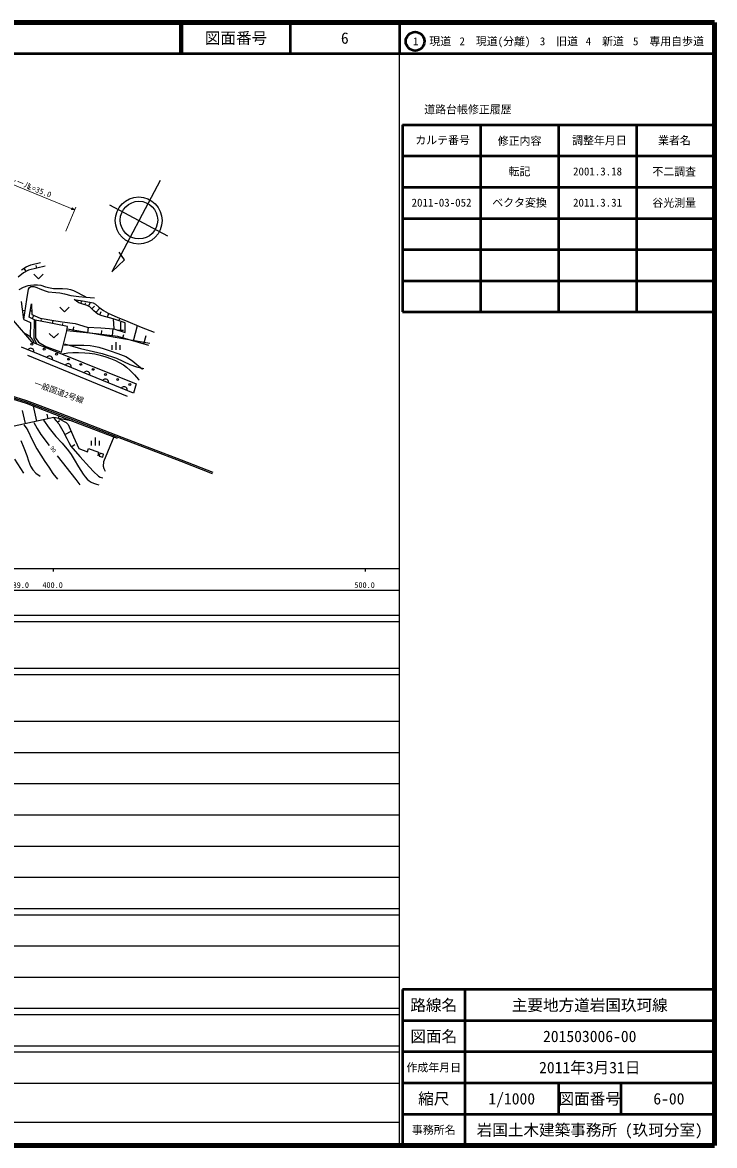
# Model space of a CAD drawing. Units: millimetres, scale not verified. Extents: x 40000 to 680000, y 20000 to 380000.
# Drawn here: x 458179 to 680000, y 20000 to 380000 of the extents above; entities that cross this region are included whole.
import ezdxf
from ezdxf.enums import TextEntityAlignment as Align

# ---------------------------------------------------------------- set-up
doc = ezdxf.new("R2010")
doc.units = ezdxf.units.MM
doc.header["$LTSCALE"] = 1000
for name, color, linetype, lineweight in [('S-BGD', 7, 'Continuous', 25), ('S-BMK-SRVR', 3, 'Continuous', 25), ('S-STR-HTXT', 7, 'Continuous', 13), ('S-TTL', 2, 'Continuous', 140), ('S-TTL-BAND', 7, 'Continuous', 25), ('S-TTL-FRAM', 2, 'Continuous', 50), ('S-TTL-LINE', 7, 'Continuous', 50)]:
    doc.layers.add(name, color=color, linetype=linetype, lineweight=lineweight)
doc.layers.add('S-BMK-HTXT', color=7, linetype='Continuous')
doc.layers.add('S-TTL-TXT', color=7, linetype='Continuous')
doc.styles.add('ＭＳ ゴシック', font='')
doc.styles.get('ＭＳ ゴシック').set_extended_font_data('MS Gothic')

msp = doc.modelspace()

# ---------------------------------------------------------------- linework, layer by layer
at = {"layer": 'S-BGD'}
for p, q in [((460864, 302354), (463918, 303072)), ((458563, 299759), (456778, 298362)), ((457889, 300717), (459396, 301715)), ((460070, 300597), (458563, 299759)), ((459317, 300178), (458719, 301267)), ((459396, 301715), (460864, 302354)), ((465425, 301835), (460070, 300597)), ((461840, 299275), (463340, 297825)), ((462748, 301216), (462542, 302116)), ((463340, 297825), (464840, 299275)), ((458562, 295108), (459983, 295667)), ((459983, 295667), (460782, 295843)), ((460475, 295090), (460912, 295330)), ((460782, 295843), (461777, 295929)), ((460912, 295330), (461864, 295410)), ((461777, 295929), (462969, 295925)), ((461864, 295410), (462776, 295090)), ((462969, 295925), (464073, 295808)), ((464073, 295808), (465590, 295289)), ((465590, 295289), (467062, 294908)), ((457122, 294407), (458562, 295108)), ((459603, 291178), (460158, 294491)), ((460158, 294491), (460475, 295090)), ((462776, 295090), (463768, 294611)), ((463768, 294611), (465434, 293933)), ((465434, 293933), (466386, 293693)), ((466386, 293693), (468885, 293414)), ((467062, 294908), (468162, 294774)), ((468162, 294774), (469432, 294731)), ((468885, 293414), (470154, 293334)), ((469432, 294731), (471037, 294710)), ((470154, 293334), (471622, 293014)), ((471037, 294710), (472605, 294571)), ((471622, 293014), (473645, 292495)), ((472605, 294571), (473584, 294360)), ((473584, 294360), (474509, 294052)), ((473645, 292495), (476263, 292176)), ((474509, 294052), (478515, 292056)), ((476263, 292176), (478484, 291937)), ((478484, 291937), (481261, 291697)), ((458603, 284791), (457849, 290579)), ((458603, 284791), (459603, 291178)), ((460361, 285549), (461114, 289781)), ((461114, 289781), (461194, 286388)), ((470166, 288709), (471666, 287260)), ((471666, 287260), (473166, 288709)), ((476227, 290140), (474799, 291178)), ((474799, 291178), (478052, 290699)), ((475513, 290659), (475671, 290878)), ((477497, 289661), (476227, 290140)), ((476862, 289901), (477204, 290819)), ((478964, 289302), (477497, 289661)), ((478052, 290699), (480789, 290100)), ((478230, 289481), (478393, 290153)), ((479758, 288863), (478964, 289302)), ((479361, 289082), (480010, 290271)), ((481106, 287545), (479758, 288863)), ((480432, 288204), (481226, 289028)), ((480789, 290100), (481622, 289701)), ((481622, 289701), (482693, 288703)), ((481701, 287006), (483007, 288466)), ((482693, 288703), (484121, 287625)), ((455185, 284479), (461128, 277621)), ((458226, 287685), (458804, 287761)), ((458603, 284791), (460746, 283875)), ((462225, 284551), (460361, 285549)), ((460737, 287665), (461011, 287616)), ((461194, 286388), (463812, 285230)), ((461293, 285050), (461847, 286099)), ((461884, 284734), (461782, 278828)), ((466152, 283833), (462225, 284551)), ((462399, 284520), (462381, 278883)), ((463812, 285230), (464486, 285070)), ((464188, 284192), (464287, 284738)), ((464486, 285070), (467540, 284551)), ((467540, 284551), (470952, 284072)), ((467768, 283503), (467967, 284491)), ((482296, 286468), (481106, 287545)), ((483724, 285988), (482296, 286468)), ((483010, 286228), (483366, 287301)), ((487215, 284990), (483724, 285988)), ((484121, 287625), (485668, 286867)), ((485470, 285489), (485837, 286790)), ((485668, 286867), (488722, 285470)), ((491063, 283673), (487215, 284990)), ((487215, 284990), (487453, 281837)), ((488722, 285470), (491221, 284472)), ((489139, 284332), (489312, 284845)), ((491221, 284472), (496180, 282356)), ((460746, 283875), (460691, 279376)), ((472618, 282515), (466152, 283833)), ((470722, 274274), (472380, 281118)), ((470952, 284072), (475037, 283473)), ((471001, 282845), (471144, 283556)), ((472380, 281118), (472618, 282515)), ((476545, 280679), (472380, 281118)), ((472499, 281817), (499025, 277240)), ((474462, 280899), (474626, 282470)), ((475037, 283473), (478964, 282356)), ((478964, 282356), (483248, 282076)), ((479163, 280440), (479333, 282332)), ((483248, 282076), (487453, 281837)), ((483516, 279980), (483671, 281220)), ((486987, 279541), (487275, 281847)), ((487453, 281837), (491102, 280639)), ((487453, 281837), (491102, 280639)), ((488595, 281417), (490595, 281417)), ((489595, 283933), (489595, 281417)), ((491102, 280639), (491063, 283673)), ((491102, 280639), (491063, 283673)), ((493720, 277905), (495096, 282818)), ((496180, 282356), (500424, 280679)), ((458783, 280419), (459506, 280061)), ((459506, 280061), (460301, 279524)), ((460301, 279524), (460859, 278944)), ((460859, 278944), (461381, 278232)), ((461128, 277621), (466906, 275316)), ((461381, 278232), (461836, 277511)), ((461782, 278828), (462634, 277020)), ((462381, 278883), (463308, 277566)), ((463308, 277566), (465652, 276085)), ((466715, 280326), (468215, 278877)), ((468215, 278877), (469715, 280326)), ((481781, 280200), (476545, 280679)), ((488722, 279322), (481781, 280200)), ((488112, 277562), (488112, 275046)), ((498718, 276487), (488722, 279322)), ((490388, 278849), (490700, 279962)), ((497052, 276960), (497816, 279689)), ((493782, 261162), (457911, 275920)), ((460140, 275264), (459975, 275071)), ((460326, 275405), (460140, 275264)), ((460587, 275515), (460326, 275405)), ((460818, 275550), (460587, 275515)), ((461070, 275534), (460818, 275550)), ((461366, 275412), (461070, 275534)), ((461558, 275246), (461366, 275412)), ((461698, 275058), (461558, 275246)), ((461807, 274795), (461698, 275058)), ((461843, 274563), (461807, 274795)), ((461826, 274309), (461843, 274563)), ((465652, 276085), (470722, 274274)), ((466906, 275316), (477809, 270872)), ((470995, 273780), (472774, 274061)), ((471594, 276688), (473790, 276546)), ((471703, 276962), (476828, 275536)), ((472774, 274061), (474371, 274204)), ((473790, 276546), (475831, 276512)), ((474371, 274204), (476173, 274232)), ((475831, 276512), (477835, 276517)), ((476173, 274232), (478118, 274151)), ((476828, 275536), (483697, 273890)), ((477835, 276517), (479829, 276419)), ((478118, 274151), (479711, 274002)), ((479711, 274002), (481336, 273743)), ((479829, 276419), (481068, 276251)), ((481068, 276251), (482636, 275921)), ((481336, 273743), (483093, 273348)), ((482636, 275921), (484405, 275426)), ((483697, 273890), (488276, 272354)), ((484405, 275426), (486298, 274780)), ((486298, 274780), (488710, 273923)), ((486862, 276556), (486862, 275046)), ((488710, 273923), (491305, 272889)), ((489362, 276556), (489362, 275046)), ((459789, 273380), (491744, 260227)), ((466118, 272804), (465953, 272611)), ((466305, 272945), (466118, 272804)), ((466566, 273055), (466305, 272945)), ((466796, 273091), (466566, 273055)), ((467049, 273074), (466796, 273091)), ((467345, 272952), (467049, 273074)), ((467537, 272786), (467345, 272952)), ((467676, 272598), (467537, 272786)), ((467786, 272336), (467676, 272598)), ((467821, 272104), (467786, 272336)), ((467805, 271850), (467821, 272104)), ((472097, 270345), (471932, 270151)), ((472283, 270485), (472097, 270345)), ((472544, 270595), (472283, 270485)), ((472775, 270631), (472544, 270595)), ((473027, 270614), (472775, 270631)), ((473323, 270492), (473027, 270614)), ((473515, 270326), (473323, 270492)), ((473655, 270138), (473515, 270326)), ((473764, 269876), (473655, 270138)), ((477809, 270872), (494654, 264179)), ((483093, 273348), (484869, 272842)), ((484869, 272842), (486383, 272315)), ((486383, 272315), (488043, 271613)), ((488043, 271613), (489148, 271044)), ((488276, 272354), (492583, 270379)), ((489148, 271044), (490514, 270201)), ((490514, 270201), (491487, 269487)), ((491305, 272889), (492511, 272171)), ((492511, 272171), (493507, 271466)), ((492583, 270379), (494763, 269611)), ((493507, 271466), (496617, 268897)), ((473800, 269644), (473764, 269876)), ((473783, 269390), (473800, 269644)), ((478075, 267885), (477910, 267692)), ((478262, 268025), (478075, 267885)), ((478523, 268136), (478262, 268025)), ((478753, 268171), (478523, 268136)), ((479006, 268154), (478753, 268171)), ((479302, 268032), (479006, 268154)), ((479494, 267867), (479302, 268032)), ((479633, 267679), (479494, 267867)), ((479743, 267416), (479633, 267679)), ((479778, 267184), (479743, 267416)), ((479761, 266930), (479778, 267184)), ((491487, 269487), (492699, 268435)), ((492699, 268435), (494060, 267051)), ((494060, 267051), (495392, 265549)), ((494763, 269611), (497107, 269062)), ((484053, 265425), (483889, 265232)), ((484240, 265566), (484053, 265425)), ((484501, 265676), (484240, 265566)), ((484732, 265712), (484501, 265676)), ((484984, 265695), (484732, 265712)), ((485280, 265573), (484984, 265695)), ((485472, 265407), (485280, 265573)), ((485612, 265219), (485472, 265407)), ((485721, 264956), (485612, 265219)), ((485757, 264724), (485721, 264956)), ((485740, 264470), (485757, 264724)), ((490032, 262965), (489867, 262772)), ((490219, 263106), (490032, 262965)), ((490480, 263216), (490219, 263106)), ((490710, 263252), (490480, 263216)), ((490963, 263235), (490710, 263252)), ((491259, 263113), (490963, 263235)), ((491451, 262947), (491259, 263113)), ((491590, 262759), (491451, 262947)), ((494654, 264179), (493782, 261162)), ((495392, 265549), (495581, 265331)), ((452129, 260200), (459378, 257968)), ((459457, 258282), (452277, 260510)), ((459620, 258758), (452425, 260991)), ((491700, 262497), (491590, 262759)), ((491735, 262265), (491700, 262497)), ((491718, 262011), (491735, 262265)), ((459163, 251399), (458238, 255665)), ((459378, 257968), (474200, 252197)), ((470153, 254205), (459457, 258282)), ((470331, 254675), (459620, 258758)), ((462798, 252197), (461745, 257054)), ((468250, 253395), (446442, 248604)), ((464957, 252490), (466774, 249954)), ((466432, 252996), (466113, 254467)), ((468192, 253208), (469015, 252327)), ((474200, 252197), (468250, 253395)), ((469015, 252327), (469821, 251296)), ((469453, 251856), (470025, 252370)), ((469737, 253096), (469898, 253903)), ((469782, 253042), (472195, 251773)), ((490005, 246529), (470153, 254205)), ((490184, 246999), (470331, 254675)), ((472713, 252497), (472748, 252674)), ((474200, 252197), (488534, 246751)), ((458597, 251055), (459341, 250106)), ((459341, 250106), (459948, 249160)), ((459948, 249160), (461300, 246233)), ((461777, 251773), (462864, 249846)), ((462864, 249846), (464083, 247903)), ((466774, 249954), (468837, 247275)), ((469821, 251296), (471162, 249049)), ((471162, 249049), (472446, 246680)), ((471948, 247993), (473772, 248960)), ((472195, 251773), (472798, 251166)), ((472798, 251166), (474552, 247193)), ((457646, 245980), (458643, 243675)), ((461300, 246233), (462757, 243363)), ((464083, 247903), (466708, 244406)), ((468837, 247275), (470853, 245116)), ((470853, 245116), (472958, 242691)), ((472446, 246680), (473042, 245401)), ((473042, 245401), (473731, 244210)), ((474552, 247193), (476252, 243441)), ((480224, 245936), (480224, 244426)), ((481474, 246942), (481474, 244426)), ((482724, 245936), (482724, 244426)), ((487513, 247139), (484202, 239136)), ((508993, 239234), (490005, 246529)), ((509172, 239704), (490184, 246999)), ((458643, 243675), (459592, 241208)), ((459592, 241208), (460117, 239477)), ((462757, 243363), (464054, 241249)), ((464054, 241249), (465402, 239249)), ((472958, 242691), (473825, 241463)), ((473731, 244210), (476588, 240830)), ((473825, 241463), (474758, 239950)), ((474086, 244186), (474934, 244735)), ((476252, 243441), (478994, 242337)), ((478994, 242337), (479323, 243385)), ((479323, 243385), (482557, 242282)), ((482557, 242282), (482338, 241123)), ((482968, 241946), (482711, 240973)), ((484152, 241629), (482968, 241946)), ((483895, 240657), (484152, 241629)), ((455591, 240025), (458542, 235550)), ((460117, 239477), (460762, 237741)), ((460762, 237741), (461554, 236618)), ((465402, 239249), (466679, 237445)), ((469330, 241110), (475280, 233514)), ((474758, 239950), (476136, 237585)), ((476588, 240830), (479614, 237418)), ((482711, 240973), (483895, 240657)), ((484202, 239136), (484038, 237757)), ((484038, 237757), (484312, 236984)), ((519108, 235314), (508993, 239234)), ((519288, 235784), (509172, 239704)), ((461554, 236618), (462435, 235550)), ((462435, 235550), (463860, 234556)), ((466679, 237445), (467958, 235458)), ((467958, 235458), (469398, 233618)), ((476136, 237585), (477678, 235156)), ((477678, 235156), (478255, 234330)), ((478255, 234330), (478917, 233588)), ((479614, 237418), (480974, 236036)), ((480974, 236036), (482555, 234600)), ((482555, 234600), (483068, 234282)), ((483068, 234282), (483515, 234110)), ((483515, 234110), (483983, 234005)), ((484312, 236984), (484641, 236157)), ((475280, 233514), (476581, 231797)), ((478917, 233588), (479540, 233077)), ((479540, 233077), (480227, 232649)), ((480227, 232649), (480959, 232306)), ((480959, 232306), (481896, 231996)), ((481896, 231996), (482667, 231797))]:
    msp.add_line(p, q, dxfattribs=at)
for centre in [(461203, 276872), (465131, 275256), (469058, 273640), (472985, 272025), (476912, 270409), (480839, 268793), (484767, 267177), (488694, 265561), (492621, 263946)]:
    msp.add_ellipse(centre, major_axis=(0, 302), ratio=0.993646, dxfattribs=at)
at = {"layer": 'S-BMK-SRVR'}
for p, q in [((502283, 329373), (486776, 300023)), ((504746, 311527), (486204, 321449)), ((490893, 303943), (489157, 306406)), ((486776, 300023), (490893, 303943))]:
    msp.add_line(p, q, dxfattribs=at)
for centre, major_axis in [((495438, 316508), (0, 7548)), ((495520, 316644), (0, 6038))]:
    msp.add_ellipse(centre, major_axis=major_axis, ratio=0.993646, dxfattribs=at)
at = {"layer": 'S-STR-HTXT'}
for p, q in [((440665, 333987), (474879, 319908)), ((475258, 320840), (472118, 313112)), ((473848, 320028), (474059, 320550)), ((473915, 320088), (474066, 320460)), ((474059, 320550), (474879, 319908)), ((474066, 320460), (474620, 320015)), ((474879, 319908), (473848, 320028)), ((474620, 320015), (473915, 320088)), ((473982, 320147), (474073, 320371)), ((474472, 320076), (473982, 320147)), ((474049, 320206), (474080, 320281)), ((474250, 320167), (474049, 320206)), ((474073, 320371), (474472, 320076)), ((474080, 320281), (474250, 320167))]:
    msp.add_line(p, q, dxfattribs=at)
at = {"layer": 'S-TTL'}
for p, q in [((680000, 380000), (40000, 380000)), ((680000, 20000), (680000, 380000)), ((40000, 20000), (680000, 20000))]:
    msp.add_line(p, q, dxfattribs=at)
at = {"layer": 'S-TTL-BAND'}
for p, q in [((579000, 20000), (579000, 370000)), ((40000, 205000), (579000, 205000)), ((468000, 205000), (468000, 204000)), ((568000, 205000), (568000, 204000)), ((68000, 198000), (579000, 198000)), ((40000, 190000), (579000, 190000)), ((40000, 188000), (579000, 188000)), ((40000, 173000), (579000, 173000)), ((40000, 171000), (579000, 171000)), ((40000, 156000), (579000, 156000)), ((46000, 146000), (579000, 146000)), ((52000, 136000), (579000, 136000)), ((46000, 126000), (579000, 126000)), ((52000, 116000), (579000, 116000)), ((46000, 106000), (579000, 106000)), ((40000, 96000), (579000, 96000)), ((40000, 94000), (579000, 94000)), ((49000, 84000), (579000, 84000)), ((40000, 74000), (579000, 74000)), ((40000, 64000), (579000, 64000)), ((40000, 62000), (579000, 62000)), ((40000, 52000), (579000, 52000)), ((40000, 50000), (579000, 50000)), ((40000, 40000), (579000, 40000)), ((68000, 27500), (579000, 27500))]:
    msp.add_line(p, q, dxfattribs=at)
at = {"layer": 'S-TTL-FRAM'}
for p, q in [((580000, 347197), (580000, 287197)), ((580000, 347197), (680000, 347197)), ((580000, 287197), (680000, 287197)), ((680000, 70000), (580000, 70000)), ((580000, 70000), (580000, 20000))]:
    msp.add_line(p, q, dxfattribs=at)
at = {"layer": 'S-TTL-LINE'}
for p, q in [((508747, 380000), (508747, 370000)), ((509247, 380000), (509247, 370000)), ((543997, 380000), (543997, 370000)), ((579000, 380000), (579000, 370000)), ((40000, 370000), (680000, 370000)), ((605000, 347197), (605000, 287197)), ((630000, 347197), (630000, 287197)), ((655000, 347197), (655000, 287197)), ((580000, 337197), (680000, 337197)), ((580000, 327197), (680000, 327197)), ((580000, 317197), (680000, 317197)), ((580000, 307197), (680000, 307197)), ((580000, 297197), (680000, 297197)), ((600000, 70000), (600000, 20000)), ((680000, 60000), (580000, 60000)), ((680000, 50000), (580000, 50000)), ((680000, 40000), (580000, 40000)), ((630000, 40000), (630000, 30000)), ((650000, 40000), (650000, 30000)), ((680000, 30000), (580000, 30000))]:
    msp.add_line(p, q, dxfattribs=at)
msp.add_circle((584031, 373958), 3000, dxfattribs=at)

# ---------------------------------------------------------------- texts
at = {"layer": 'S-BMK-HTXT', "style": 'ＭＳ ゴシック'}
msp.add_text('一般国道2号線', height=1833, rotation=339.882, dxfattribs=at).set_placement((461536, 263064), align=Align.BOTTOM_LEFT)
at = {"layer": 'S-STR-HTXT', "style": 'ＭＳ ゴシック'}
for s, height, rotation, p in [('ガ－ドレール', 1833, 337.873, (446265, 331629)), ('L=35.0', 1833, 338.878, (459505, 326131)), ('90', 1320, 308.822, (466605, 243333))]:
    msp.add_text(s, height=height, rotation=rotation, dxfattribs=at).set_placement(p, align=Align.BOTTOM_LEFT)
at = {"layer": 'S-TTL-BAND', "style": 'ＭＳ ゴシック'}
for s, p in [('389.0', (457000, 198195)), ('400.0', (467844, 198195)), ('500.0', (567844, 198195))]:
    msp.add_text(s, height=1833, dxfattribs=at).set_placement(p, align=Align.BOTTOM_CENTER)
at = {"layer": 'S-TTL-TXT', "style": 'ＭＳ ゴシック'}
for s, height, p in [('図面番号', 3666, (526622, 375000)), ('6', 3666, (561497, 375000)), ('1\u3000現道', 2566, (589448, 373958)), ('2\u3000現道(分離)', 2566, (609619, 373958)), ('3\u3000旧道', 2566, (630121, 373958)), ('4\u3000新道', 2566, (644824, 373958)), ('5\u3000専用自歩道', 2566, (665228, 373958)), ('道路台帳修正履歴', 2566, (600968, 352113)), ('カルテ番号', 2566, (592839, 342277)), ('修正内容', 2566, (617509, 342023)), ('調整年月日', 2566, (643089, 342197)), ('業者名', 2566, (667134, 342197)), ('転記', 2566, (617500, 332245)), ('2001.3.18', 2566, (642500, 332245)), ('不二調査', 2566, (667077, 332189)), ('2011-03-052', 2566, (592500, 322245)), ('ベクタ変換', 2566, (617500, 322245)), ('2011.3.31', 2566, (642500, 322245)), ('谷光測量', 2566, (667077, 322189)), ('路線名', 3666, (590000, 65000)), ('路線名', 3666, (590000, 65000)), ('主要地方道岩国玖珂線', 3666, (640000, 65000)), ('図面名', 3666, (590000, 55000)), ('図面名', 3666, (590000, 55000)), ('201503006-00', 3666, (640000, 55000)), ('2011年3月31日', 3666, (640000, 45000)), ('作成年月日', 2566, (590000, 45000)), ('作成年月日', 2566, (590000, 45000)), ('縮尺', 3666, (590000, 35000)), ('縮尺', 3666, (590000, 35000)), ('1/1000', 3666, (615000, 35000)), ('図面番号', 3666, (640000, 35000)), ('図面番号', 3666, (640000, 35000)), (' 6-00', 3666, (664125, 35000)), ('事務所名', 2566, (590000, 25000)), ('事務所名', 2566, (590000, 25000)), ('岩国土木建築事務所 (玖珂分室)', 3666, (640000, 25000))]:
    msp.add_text(s, height=height, dxfattribs=at).set_placement(p, align=Align.MIDDLE_CENTER)

doc.saveas('drawing.dxf')
